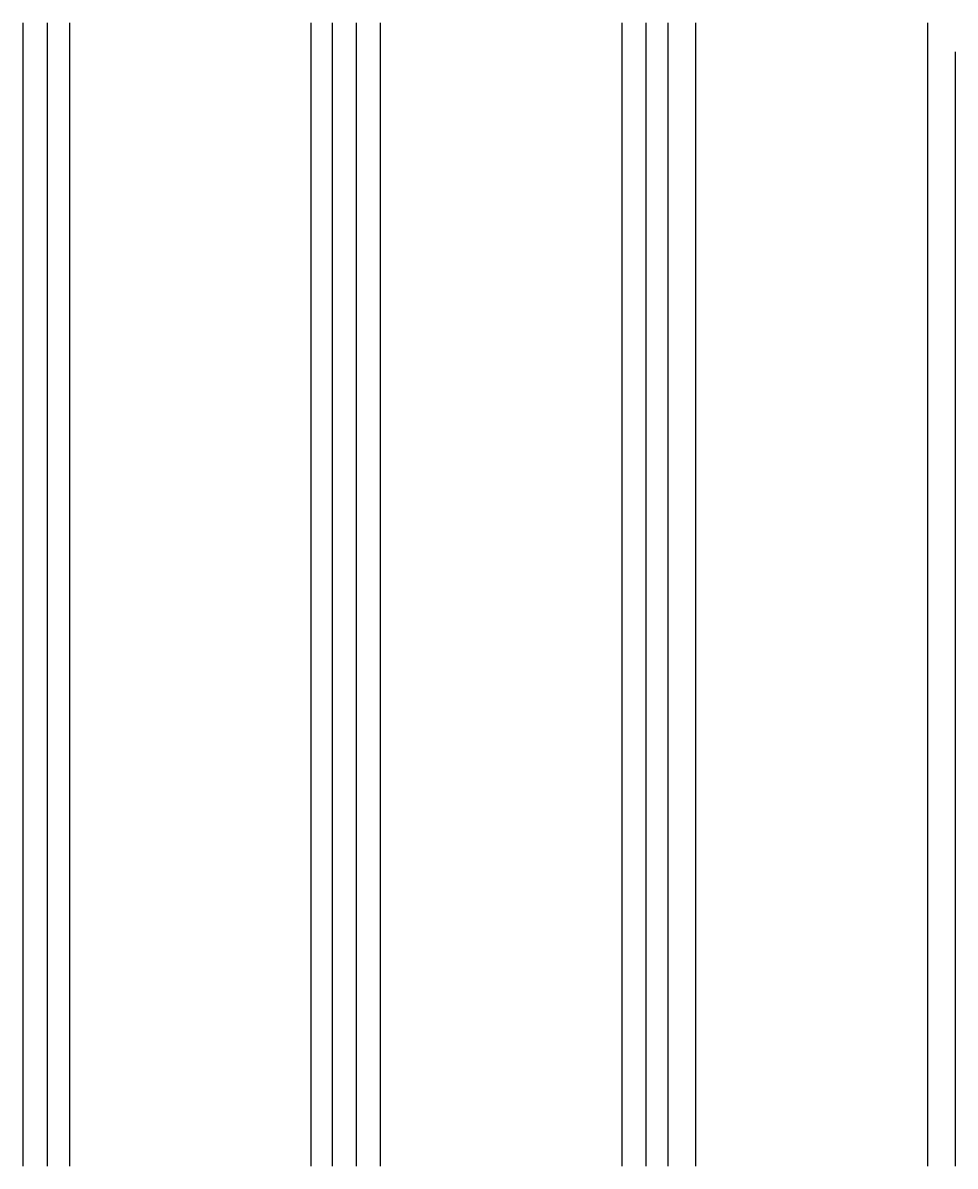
# Model space of a CAD drawing. Header units: inches. Extents: x -5536 to 8590, y -9140 to 228.
# Drawn here: x -215 to -22, y -254.2 to -17.5 of the extents above; entities that cross this region are included whole.
import ezdxf

# ---------------------------------------------------------------- set-up
doc = ezdxf.new("R2010")
doc.units = ezdxf.units.IN
doc.header["$LTSCALE"] = 0.125
doc.header["$MEASUREMENT"] = 0
doc.layers.add('NPLT', color=151, linetype='CONTINUOUS')

msp = doc.modelspace()

# ---------------------------------------------------------------- linework, layer by layer
at = {"layer": 'NPLT'}
for p, q in [((-215.0002, -17.4998), (-215.0002, -254.2498)), ((-210.0002, -17.4998), (-210.0002, -254.2498)), ((-205.37651, -17.4998), (-205.37651, -254.2498)), ((-155.37651, -17.4998), (-155.37651, -254.2498)), ((-151.0002, -17.4998), (-151.0002, -254.2498)), ((-146.0002, -17.4998), (-146.0002, -254.2498)), ((-141.0002, -17.4998), (-141.0002, -254.2498)), ((-91.0002, -17.4998), (-91.0002, -254.2498)), ((-86.0002, -17.4998), (-86.0002, -254.2498)), ((-81.5002, -17.4998), (-81.5002, -254.2498)), ((-75.7502, -17.4998), (-75.7502, -254.2498)), ((-27.7502, -17.4998), (-27.7502, -254.2498)), ((-22.0002, -23.4998), (-22.0002, -254.2498))]:
    msp.add_line(p, q, dxfattribs=at)

doc.saveas('drawing.dxf')
